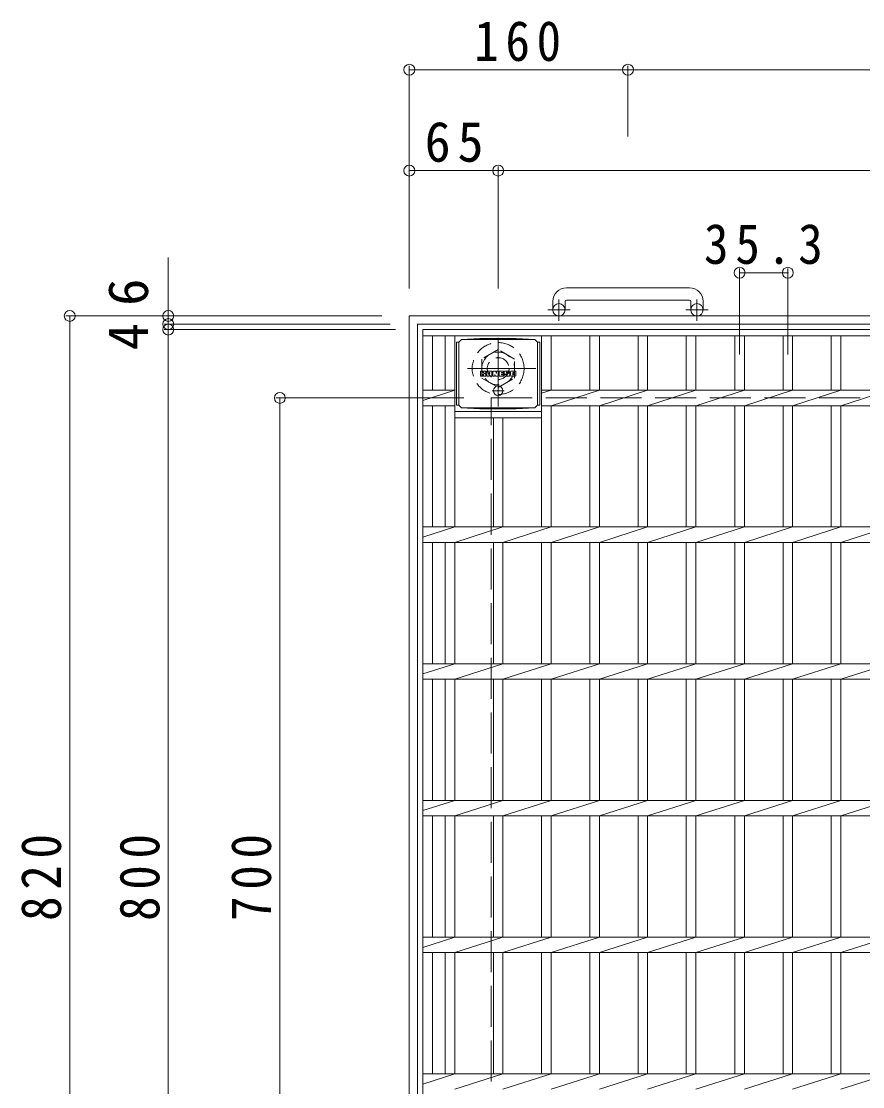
# Model space of a CAD drawing. Units: millimetres at full size, sheet at 1:10; some dimension numbers follow another scale. Extents: x -2312 to 2340, y -1941 to 1772.
# Drawn here: x -1622 to -1006, y 992 to 1772 of the extents above; entities that cross this region are included whole.
import ezdxf
from ezdxf.enums import TextEntityAlignment as Align

# ---------------------------------------------------------------- set-up
doc = ezdxf.new("R2010")
doc.units = ezdxf.units.MM
doc.header["$LTSCALE"] = 10
doc.header["$PDMODE"] = 32
doc.header["$PDSIZE"] = 8
for name, pattern in [('CHAIN1', [8, 5, -1, 1, -1]), ('DASHED1', [1.8, 1.2, -0.6]), ('DASHED3', [4, 3, -1])]:
    doc.linetypes.add(name, pattern=pattern)
for name, color, linetype, lineweight in [('C-1', 2, 'Continuous', 9), ('C-2', 3, 'Continuous', 9), ('C-4', 7, 'Continuous', 9), ('C-9', 2, 'Continuous', 9), ('C-F', 7, 'Continuous', 9)]:
    doc.layers.add(name, color=color, linetype=linetype, lineweight=lineweight)
doc.styles.add('ＭＳ ゴシック', font='')
doc.styles.get('ＭＳ ゴシック').set_extended_font_data('MS Gothic')

msp = doc.modelspace()

# ---------------------------------------------------------------- linework, layer by layer
at = {"layer": 'C-1'}
for p, q in [((-1132.58, 1576.82), (-1222.58, 1576.82)), ((-1232.58, 1566.82), (-1232.58, 1560.72)), ((-1223.58, 1566.82), (-1223.58, 1560.72)), ((-1222.58, 1567.82), (-1132.58, 1567.82)), ((-1131.58, 1566.82), (-1131.58, 1560.72)), ((-1122.58, 1566.82), (-1122.58, 1560.72)), ((-1337.58, 1556.22), (-517.58, 1556.22)), ((-1337.58, 736.22), (-1337.58, 1556.22)), ((-1331.58, 1550.22), (-523.58, 1550.22)), ((-1331.58, 742.22), (-1331.58, 1550.22))]:
    msp.add_line(p, q, dxfattribs=at)
at = {"layer": 'C-1', "linetype": 'CHAIN1'}
for p, q in [((-1228.08, 1552.61), (-1228.08, 1568.21)), ((-1127.08, 1552.61), (-1127.08, 1568.21)), ((-1219.92, 1560.72), (-1236.33, 1560.72)), ((-1118.92, 1560.72), (-1135.33, 1560.72)), ((-1272.58, 1490.08), (-1272.58, 1545.35)), ((-1244.95, 1517.72), (-1300.22, 1517.72))]:
    msp.add_line(p, q, dxfattribs=at)
at = {"layer": 'C-1', "linetype": 'DASHED3'}
for p, q in [((-1277.58, 1496.22), (-577.58, 1496.22)), ((-1277.58, 796.22), (-1277.58, 1496.22))]:
    msp.add_line(p, q, dxfattribs=at)
at = {"layer": 'C-1', "linetype": 'DASHED1'}
msp.add_lwpolyline([(-1284.58, 1524.65), (-1284.58, 1510.79), (-1272.58, 1503.86), (-1260.58, 1510.79), (-1260.58, 1524.65), (-1272.58, 1531.57)], close=True, dxfattribs=at)
at = {"layer": 'C-1'}
for centre in [(-1228.08, 1560.72), (-1127.08, 1560.72)]:
    msp.add_circle(centre, 4.5, dxfattribs=at)
at = {"layer": 'C-1', "linetype": 'DASHED1'}
for radius in [19, 12, 8]:
    msp.add_circle((-1272.58, 1517.72), radius, dxfattribs=at)
at = {"layer": 'C-1'}
for centre, radius, start, end in [((-1222.58, 1566.82), 10, 90, 180), ((-1132.58, 1566.82), 10, 0, 90), ((-1222.58, 1566.82), 1, 90, 180), ((-1132.58, 1566.82), 1, 0, 90)]:
    msp.add_arc(centre, radius, start, end, dxfattribs=at)
at = {"layer": 'C-2'}
for p, q in [((-1327.58, 746.22), (-1327.58, 1546.22)), ((-1327.58, 1546.22), (-527.58, 1546.22)), ((-1327.58, 1541.72), (-527.58, 1541.72)), ((-1320.58, 1501.87), (-1320.58, 1541.72)), ((-1311.38, 1501.87), (-1311.38, 1541.72)), ((-1304.38, 1401.87), (-1304.38, 1541.72)), ((-1240.78, 1401.87), (-1240.78, 1541.72)), ((-1233.78, 1501.87), (-1233.78, 1541.72)), ((-1205.48, 1501.87), (-1205.48, 1541.72)), ((-1198.48, 1501.87), (-1198.48, 1541.72)), ((-1170.18, 1501.87), (-1170.18, 1541.72)), ((-1163.18, 1501.87), (-1163.18, 1541.72)), ((-1134.88, 1501.87), (-1134.88, 1541.72)), ((-1127.88, 1501.87), (-1127.88, 1541.72)), ((-1099.38, 1501.87), (-1099.38, 1541.72)), ((-1092.38, 1501.87), (-1092.38, 1541.72)), ((-1064.08, 1501.87), (-1064.08, 1541.72)), ((-1057.08, 1501.87), (-1057.08, 1541.72)), ((-1028.78, 1501.87), (-1028.78, 1541.72)), ((-1021.78, 1501.87), (-1021.78, 1541.72)), ((-1327.58, 1501.87), (-1304.38, 1501.87)), ((-1327.58, 1494.38), (-1304.38, 1501.87)), ((-1240.78, 1499.63), (-1233.78, 1501.87)), ((-1240.78, 1501.87), (-633.38, 1501.87)), ((-1233.78, 1490.57), (-1198.48, 1501.87)), ((-1198.48, 1490.57), (-1163.18, 1501.87)), ((-1163.18, 1490.57), (-1127.88, 1501.87)), ((-1127.88, 1490.57), (-1092.38, 1501.87)), ((-1092.38, 1490.57), (-1057.08, 1501.87)), ((-1057.08, 1490.57), (-1021.78, 1501.87)), ((-1021.79, 1490.57), (-986.48, 1501.87)), ((-1327.58, 1490.57), (-1304.38, 1490.57)), ((-1320.58, 1401.87), (-1320.58, 1490.57)), ((-1311.38, 1401.87), (-1311.38, 1490.57)), ((-1240.78, 1490.57), (-633.38, 1490.57)), ((-1233.78, 1401.87), (-1233.78, 1490.57)), ((-1205.48, 1401.87), (-1205.48, 1490.57)), ((-1198.48, 1401.87), (-1198.48, 1490.57)), ((-1170.18, 1401.87), (-1170.18, 1490.57)), ((-1163.18, 1401.87), (-1163.18, 1490.57)), ((-1134.88, 1401.87), (-1134.88, 1490.57)), ((-1127.88, 1401.87), (-1127.88, 1490.57)), ((-1099.38, 1401.87), (-1099.38, 1490.57)), ((-1092.38, 1401.87), (-1092.38, 1490.57)), ((-1064.08, 1401.87), (-1064.08, 1490.57)), ((-1057.08, 1401.87), (-1057.08, 1490.57)), ((-1028.78, 1401.87), (-1028.78, 1490.57)), ((-1021.78, 1401.87), (-1021.78, 1490.57)), ((-1304.38, 1486.22), (-1240.78, 1486.22)), ((-1304.38, 1481.72), (-1240.78, 1481.72)), ((-1276.08, 1401.87), (-1276.08, 1481.72)), ((-1269.08, 1401.87), (-1269.08, 1481.72)), ((-1327.58, 1401.87), (-527.58, 1401.87)), ((-1327.58, 1394.38), (-1304.38, 1401.87)), ((-1304.38, 1390.57), (-1269.08, 1401.87)), ((-1269.08, 1390.57), (-1233.78, 1401.87)), ((-1233.78, 1390.57), (-1198.48, 1401.87)), ((-1198.48, 1390.57), (-1163.18, 1401.87)), ((-1163.18, 1390.57), (-1127.88, 1401.87)), ((-1127.88, 1390.57), (-1092.38, 1401.87)), ((-1092.38, 1390.57), (-1057.08, 1401.87)), ((-1057.08, 1390.57), (-1021.78, 1401.87)), ((-1021.79, 1390.57), (-986.48, 1401.87)), ((-1327.58, 1390.57), (-527.58, 1390.57)), ((-1320.58, 1301.87), (-1320.58, 1390.57)), ((-1311.38, 1301.87), (-1311.38, 1390.57)), ((-1304.38, 1301.87), (-1304.38, 1390.57)), ((-1276.08, 1301.87), (-1276.08, 1390.57)), ((-1269.08, 1301.87), (-1269.08, 1390.57)), ((-1240.78, 1301.87), (-1240.78, 1390.57)), ((-1233.78, 1301.87), (-1233.78, 1390.57)), ((-1205.48, 1301.87), (-1205.48, 1390.57)), ((-1198.48, 1301.87), (-1198.48, 1390.57)), ((-1170.18, 1301.87), (-1170.18, 1390.57)), ((-1163.18, 1301.87), (-1163.18, 1390.57)), ((-1134.88, 1301.87), (-1134.88, 1390.57)), ((-1127.88, 1301.87), (-1127.88, 1390.57)), ((-1099.38, 1301.87), (-1099.38, 1390.57)), ((-1092.38, 1301.87), (-1092.38, 1390.57)), ((-1064.08, 1301.87), (-1064.08, 1390.57)), ((-1057.08, 1301.87), (-1057.08, 1390.57)), ((-1028.78, 1301.87), (-1028.78, 1390.57)), ((-1021.78, 1301.87), (-1021.78, 1390.57)), ((-1327.58, 1301.87), (-527.58, 1301.87)), ((-1327.58, 1294.38), (-1304.38, 1301.87)), ((-1304.38, 1290.57), (-1269.08, 1301.87)), ((-1269.08, 1290.57), (-1233.78, 1301.87)), ((-1233.78, 1290.57), (-1198.48, 1301.87)), ((-1198.48, 1290.57), (-1163.18, 1301.87)), ((-1163.18, 1290.57), (-1127.88, 1301.87)), ((-1127.88, 1290.57), (-1092.38, 1301.87)), ((-1092.38, 1290.57), (-1057.08, 1301.87)), ((-1057.08, 1290.57), (-1021.78, 1301.87)), ((-1021.79, 1290.57), (-986.48, 1301.87)), ((-1327.58, 1290.57), (-527.58, 1290.57)), ((-1320.58, 1201.87), (-1320.58, 1290.57)), ((-1311.38, 1201.87), (-1311.38, 1290.57)), ((-1304.38, 1201.87), (-1304.38, 1290.57)), ((-1276.08, 1201.87), (-1276.08, 1290.57)), ((-1269.08, 1201.87), (-1269.08, 1290.57)), ((-1240.78, 1201.87), (-1240.78, 1290.57)), ((-1233.78, 1201.87), (-1233.78, 1290.57)), ((-1205.48, 1201.87), (-1205.48, 1290.57)), ((-1198.48, 1201.87), (-1198.48, 1290.57)), ((-1170.18, 1201.87), (-1170.18, 1290.57)), ((-1163.18, 1201.87), (-1163.18, 1290.57)), ((-1134.88, 1201.87), (-1134.88, 1290.57)), ((-1127.88, 1201.87), (-1127.88, 1290.57)), ((-1099.38, 1201.87), (-1099.38, 1290.57)), ((-1092.38, 1201.87), (-1092.38, 1290.57)), ((-1064.08, 1201.87), (-1064.08, 1290.57)), ((-1057.08, 1201.87), (-1057.08, 1290.57)), ((-1028.78, 1201.87), (-1028.78, 1290.57)), ((-1021.78, 1201.87), (-1021.78, 1290.57)), ((-1327.58, 1201.87), (-527.58, 1201.87)), ((-1327.58, 1194.38), (-1304.38, 1201.87)), ((-1304.38, 1190.57), (-1269.08, 1201.87)), ((-1269.08, 1190.57), (-1233.78, 1201.87)), ((-1233.78, 1190.57), (-1198.48, 1201.87)), ((-1198.48, 1190.57), (-1163.18, 1201.87)), ((-1163.18, 1190.57), (-1127.88, 1201.87)), ((-1127.88, 1190.57), (-1092.38, 1201.87)), ((-1092.38, 1190.57), (-1057.08, 1201.87)), ((-1057.08, 1190.57), (-1021.78, 1201.87)), ((-1021.79, 1190.57), (-986.48, 1201.87)), ((-1327.58, 1190.57), (-527.58, 1190.57)), ((-1320.58, 1101.87), (-1320.58, 1190.57)), ((-1311.38, 1101.87), (-1311.38, 1190.57)), ((-1304.38, 1101.87), (-1304.38, 1190.57)), ((-1276.08, 1101.87), (-1276.08, 1190.57)), ((-1269.08, 1101.87), (-1269.08, 1190.57)), ((-1240.78, 1101.87), (-1240.78, 1190.57)), ((-1233.78, 1101.87), (-1233.78, 1190.57)), ((-1205.48, 1101.87), (-1205.48, 1190.57)), ((-1198.48, 1101.87), (-1198.48, 1190.57)), ((-1170.18, 1101.87), (-1170.18, 1190.57)), ((-1163.18, 1101.87), (-1163.18, 1190.57)), ((-1134.88, 1101.87), (-1134.88, 1190.57)), ((-1127.88, 1101.87), (-1127.88, 1190.57)), ((-1099.38, 1101.87), (-1099.38, 1190.57)), ((-1092.38, 1101.87), (-1092.38, 1190.57)), ((-1064.08, 1101.87), (-1064.08, 1190.57)), ((-1057.08, 1101.87), (-1057.08, 1190.57)), ((-1028.78, 1101.87), (-1028.78, 1190.57)), ((-1021.78, 1101.87), (-1021.78, 1190.57)), ((-1327.58, 1101.87), (-527.58, 1101.87)), ((-1327.58, 1094.38), (-1304.38, 1101.87)), ((-1304.38, 1090.57), (-1269.08, 1101.87)), ((-1269.08, 1090.57), (-1233.78, 1101.87)), ((-1233.78, 1090.57), (-1198.48, 1101.87)), ((-1198.48, 1090.57), (-1163.18, 1101.87)), ((-1163.18, 1090.57), (-1127.88, 1101.87)), ((-1127.88, 1090.57), (-1092.38, 1101.87)), ((-1092.38, 1090.57), (-1057.08, 1101.87)), ((-1057.08, 1090.57), (-1021.78, 1101.87)), ((-1021.79, 1090.57), (-986.48, 1101.87)), ((-1327.58, 1090.57), (-527.58, 1090.57)), ((-1320.58, 1001.87), (-1320.58, 1090.57)), ((-1311.38, 1001.87), (-1311.38, 1090.57)), ((-1304.38, 1001.87), (-1304.38, 1090.57)), ((-1276.08, 1001.87), (-1276.08, 1090.57)), ((-1269.08, 1001.87), (-1269.08, 1090.57)), ((-1240.78, 1001.87), (-1240.78, 1090.57)), ((-1233.78, 1001.87), (-1233.78, 1090.57)), ((-1205.48, 1001.87), (-1205.48, 1090.57)), ((-1198.48, 1001.87), (-1198.48, 1090.57)), ((-1170.18, 1001.87), (-1170.18, 1090.57)), ((-1163.18, 1001.87), (-1163.18, 1090.57)), ((-1134.88, 1001.87), (-1134.88, 1090.57)), ((-1127.88, 1001.87), (-1127.88, 1090.57)), ((-1099.38, 1001.87), (-1099.38, 1090.57)), ((-1092.38, 1001.87), (-1092.38, 1090.57)), ((-1064.08, 1001.87), (-1064.08, 1090.57)), ((-1057.08, 1001.87), (-1057.08, 1090.57)), ((-1028.78, 1001.87), (-1028.78, 1090.57)), ((-1021.78, 1001.87), (-1021.78, 1090.57)), ((-1327.58, 1001.87), (-527.58, 1001.87)), ((-1327.58, 994.38), (-1304.38, 1001.87)), ((-1304.38, 990.57), (-1269.08, 1001.87)), ((-1269.08, 990.57), (-1233.78, 1001.87)), ((-1233.78, 990.57), (-1198.48, 1001.87)), ((-1198.48, 990.57), (-1163.18, 1001.87)), ((-1163.18, 990.57), (-1127.88, 1001.87)), ((-1127.88, 990.57), (-1092.38, 1001.87)), ((-1092.38, 990.57), (-1057.08, 1001.87)), ((-1057.08, 990.57), (-1021.78, 1001.87)), ((-1021.79, 990.57), (-986.48, 1001.87))]:
    msp.add_line(p, q, dxfattribs=at)
at = {"layer": 'C-4'}
for p, q in [((-1337.58, 1739.24), (-1337.58, 1576.22)), ((-1177.58, 1739.24), (-1177.58, 1687.53)), ((-1337.58, 1736.24), (-1177.58, 1736.24)), ((-1177.58, 1736.24), (-677.58, 1736.24)), ((-1337.58, 1662.52), (-1272.58, 1662.52)), ((-1272.58, 1665.52), (-1272.58, 1576.22)), ((-1272.58, 1662.52), (-601.58, 1662.52)), ((-1514.02, 1550.22), (-1514.02, 1598.88)), ((-1095.88, 1590.81), (-1095.88, 1527.99)), ((-1060.58, 1590.81), (-1060.58, 1527.99)), ((-1095.88, 1587.81), (-1060.58, 1587.81)), ((-1589.04, 1556.22), (-1357.58, 1556.22)), ((-1586.04, 1556.22), (-1586.04, 736.22)), ((-1517.02, 1550.22), (-1351.58, 1550.22)), ((-1517.02, 1546.22), (-1347.58, 1546.22)), ((-1514.02, 1546.22), (-1514.02, 1550.22)), ((-1514.02, 746.22), (-1514.02, 1546.22)), ((-1435.35, 1496.22), (-1297.58, 1496.22)), ((-1432.35, 1496.22), (-1432.35, 796.22))]:
    msp.add_line(p, q, dxfattribs=at)
for p in [(-1337.58, 1736.24), (-1177.58, 1736.24), (-1337.58, 1662.52), (-1272.58, 1662.52), (-1095.88, 1587.81), (-1060.58, 1587.81), (-1586.04, 1556.22), (-1514.02, 1556.22), (-1514.02, 1550.22), (-1514.02, 1546.22), (-1432.35, 1496.22)]:
    msp.add_point(p, dxfattribs=at)
at = {"layer": 'C-9'}
for p, q in [((-1301.33, 1536.95), (-1303.14, 1536.95)), ((-1303.14, 1536.95), (-1303.14, 1491.03)), ((-1301.33, 1536.99), (-1299.33, 1538.99)), ((-1301.33, 1490.99), (-1301.33, 1536.99)), ((-1299.33, 1538.99), (-1285.87, 1539.67)), ((-1299.33, 1538.99), (-1245.83, 1538.99)), ((-1259.3, 1539.67), (-1285.87, 1539.67)), ((-1245.83, 1538.99), (-1259.3, 1539.67)), ((-1243.83, 1536.99), (-1245.83, 1538.99)), ((-1243.83, 1490.99), (-1243.83, 1536.99)), ((-1243.83, 1536.95), (-1242.03, 1536.95)), ((-1242.03, 1536.95), (-1242.03, 1491.03)), ((-1301.33, 1491.03), (-1303.14, 1491.03)), ((-1301.33, 1490.99), (-1299.33, 1488.99)), ((-1299.33, 1488.99), (-1285.87, 1488.31)), ((-1299.33, 1488.99), (-1245.83, 1488.99)), ((-1259.3, 1488.31), (-1285.87, 1488.31)), ((-1245.83, 1488.99), (-1259.3, 1488.31)), ((-1243.83, 1490.99), (-1245.83, 1488.99)), ((-1243.83, 1491.03), (-1242.03, 1491.03))]:
    msp.add_line(p, q, dxfattribs=at)
at = {"layer": 'C-9', "linetype": 'CHAIN1'}
for p, q in [((-1272.58, 1505.18), (-1272.58, 1497.8)), ((-1268.23, 1501.49), (-1276.94, 1501.49))]:
    msp.add_line(p, q, dxfattribs=at)
at = {"layer": 'C-9'}
msp.add_circle((-1272.58, 1501.49), 3.5, dxfattribs=at)
at = {"layer": 'C-F'}
for p, q in [((-1285.59, 1512.39), (-1285.59, 1515.74)), ((-1283.91, 1515.9), (-1285.44, 1515.9)), ((-1285.44, 1512.23), (-1283.91, 1512.23)), ((-1283.76, 1515.74), (-1283.76, 1514.82)), ((-1283.76, 1512.39), (-1283.76, 1513.47)), ((-1283.26, 1512.39), (-1283.26, 1513.47)), ((-1283.25, 1515.74), (-1283.25, 1514.82)), ((-1281.75, 1515.9), (-1283.1, 1515.9)), ((-1283.1, 1512.23), (-1281.75, 1512.23)), ((-1281.59, 1515.74), (-1281.59, 1514.96)), ((-1281.59, 1512.39), (-1281.59, 1513.32)), ((-1280.93, 1512.39), (-1280.93, 1515.38)), ((-1279.42, 1512.23), (-1280.77, 1512.23)), ((-1277.61, 1515.9), (-1280.4, 1515.9)), ((-1279.26, 1514.11), (-1279.26, 1514.65)), ((-1279.26, 1512.39), (-1279.26, 1512.81)), ((-1278.8, 1514.05), (-1279.21, 1514.05)), ((-1278.75, 1514.11), (-1278.75, 1514.65)), ((-1278.75, 1512.39), (-1278.75, 1512.81)), ((-1278.59, 1512.23), (-1277.24, 1512.23)), ((-1277.09, 1512.39), (-1277.09, 1515.38)), ((-1276.41, 1515.74), (-1276.41, 1512.39)), ((-1276.26, 1515.9), (-1274.55, 1515.9)), ((-1275.25, 1512.23), (-1276.26, 1512.23)), ((-1275.1, 1512.39), (-1275.1, 1513.3)), ((-1274.61, 1512.35), (-1274.9, 1513.33)), ((-1272.59, 1512.23), (-1274.46, 1512.23)), ((-1274.4, 1515.79), (-1273.92, 1514.3)), ((-1273.76, 1515.74), (-1273.76, 1514.32)), ((-1273.61, 1515.9), (-1272.59, 1515.9)), ((-1272.43, 1515.74), (-1272.43, 1512.39)), ((-1271.92, 1512.39), (-1271.92, 1515.74)), ((-1271.76, 1515.9), (-1268.74, 1515.9)), ((-1271.76, 1512.23), (-1268.75, 1512.23)), ((-1268.74, 1514.91), (-1269.86, 1514.91)), ((-1268.74, 1514.47), (-1269.86, 1514.47)), ((-1268.74, 1513.66), (-1269.86, 1513.66)), ((-1268.75, 1513.24), (-1269.86, 1513.24)), ((-1268.6, 1512.39), (-1268.6, 1513.08)), ((-1268.58, 1515.07), (-1268.58, 1515.74)), ((-1268.58, 1513.82), (-1268.58, 1514.31)), ((-1268.08, 1513.24), (-1268.08, 1512.76)), ((-1267.92, 1513.4), (-1266.57, 1513.4)), ((-1264.6, 1515.9), (-1267.65, 1515.9)), ((-1266.07, 1513.73), (-1267.65, 1513.73)), ((-1264.5, 1512.23), (-1267.56, 1512.23)), ((-1266.42, 1514.56), (-1266.42, 1514.97)), ((-1266.41, 1513.24), (-1266.41, 1513.13)), ((-1266.26, 1514.4), (-1264.5, 1514.4)), ((-1265.91, 1513.57), (-1265.91, 1513.13)), ((-1265.9, 1514.88), (-1265.9, 1514.97)), ((-1265.75, 1514.72), (-1264.08, 1514.72)), ((-1264.08, 1515.38), (-1264.08, 1514.72)), ((-1263.57, 1512.76), (-1263.57, 1515.38)), ((-1260.1, 1515.9), (-1263.04, 1515.9)), ((-1260.1, 1512.23), (-1263.04, 1512.23)), ((-1261.89, 1513.55), (-1261.89, 1514.58)), ((-1261.25, 1513.55), (-1261.25, 1514.58)), ((-1259.57, 1515.38), (-1259.57, 1512.76))]:
    msp.add_line(p, q, dxfattribs=at)
for centre, radius, start, end in [((-1285.44, 1515.74), 0.157, 90, 180), ((-1285.44, 1512.39), 0.157, 180, 270), ((-1283.91, 1515.74), 0.157, 0, 90), ((-1283.91, 1512.39), 0.157, 270, 0), ((-1283.51, 1513.47), 0.249, 0, 180), ((-1283.5, 1514.82), 0.251, 180, 0), ((-1283.1, 1515.74), 0.157, 90, 180), ((-1283.1, 1512.39), 0.157, 180, 270), ((-1282.67, 1514.15), 0.088, 97.33171, 266.57183), ((-1282.97, 1516.48), 2.27, 277.33171, 299.42073), ((-1282.77, 1512.42), 1.64, 53.71985, 86.57183), ((-1282.11, 1514.96), 0.524, 299.42073, 0), ((-1282.11, 1513.32), 0.524, 0, 53.71985), ((-1281.75, 1515.74), 0.157, 0, 90), ((-1281.75, 1512.39), 0.157, 270, 0), ((-1280.77, 1512.39), 0.157, 180, 270), ((-1280.4, 1515.38), 0.524, 90, 180), ((-1279.42, 1512.39), 0.157, 270, 0), ((-1279.01, 1514.65), 0.255, 0, 180), ((-1279.01, 1512.81), 0.255, 0, 180), ((-1279.21, 1514.11), 0.052, 180, 270), ((-1278.8, 1514.11), 0.052, 270, 0), ((-1278.59, 1512.39), 0.157, 180, 270), ((-1277.61, 1515.38), 0.524, 0, 90), ((-1277.24, 1512.39), 0.157, 270, 0), ((-1276.26, 1515.74), 0.157, 90, 180), ((-1276.26, 1512.39), 0.157, 180, 270), ((-1275.25, 1512.39), 0.157, 270, 0), ((-1275, 1513.3), 0.101, 16.48875, 180), ((-1274.46, 1512.39), 0.157, 196.48875, 270), ((-1274.55, 1515.74), 0.157, 17.75635, 90), ((-1273.85, 1514.32), 0.083, 197.75635, 0), ((-1273.61, 1515.74), 0.157, 90, 180), ((-1272.59, 1515.74), 0.157, 0, 90), ((-1272.59, 1512.39), 0.157, 270, 0), ((-1271.76, 1515.74), 0.157, 90, 180), ((-1271.76, 1512.39), 0.157, 180, 270), ((-1269.86, 1514.69), 0.22, 90, 270), ((-1269.86, 1513.45), 0.214, 90, 270), ((-1268.75, 1513.08), 0.157, 0, 90), ((-1268.75, 1512.39), 0.157, 270, 0), ((-1268.74, 1515.74), 0.157, 0, 90), ((-1268.74, 1515.07), 0.157, 270, 0), ((-1268.74, 1514.31), 0.157, 0, 90), ((-1268.74, 1513.82), 0.157, 270, 0), ((-1265.7, 1514.82), 2.38, 157.10112, 202.89888), ((-1267.92, 1513.24), 0.157, 90, 180), ((-1267.56, 1512.76), 0.524, 180, 270), ((-1267.65, 1515.64), 0.262, 90, 157.10112), ((-1267.65, 1513.99), 0.262, 202.89888, 270), ((-1266.57, 1513.24), 0.157, 0, 90), ((-1266.16, 1514.97), 0.259, 0, 180), ((-1266.26, 1514.56), 0.157, 180, 270), ((-1266.16, 1513.13), 0.25, 180, 0), ((-1266.07, 1513.57), 0.157, 0, 90), ((-1265.75, 1514.88), 0.157, 180, 270), ((-1264.6, 1515.38), 0.524, 0, 90), ((-1264.5, 1514.14), 0.262, 22.90802, 90), ((-1264.5, 1512.49), 0.262, 270, 337.09198), ((-1266.45, 1513.32), 2.37, 337.09198, 22.90802), ((-1263.04, 1515.38), 0.524, 90, 180), ((-1263.04, 1512.76), 0.524, 180, 270), ((-1261.57, 1514.58), 0.321, 0, 180), ((-1261.57, 1513.55), 0.321, 180, 0), ((-1260.1, 1515.38), 0.524, 0, 90), ((-1260.1, 1512.76), 0.524, 270, 0)]:
    msp.add_arc(centre, radius, start, end, dxfattribs=at)

# ---------------------------------------------------------------- texts
at = {"layer": 'C-4', "color": 2, "style": 'ＭＳ ゴシック'}
for s, p in [('6', (-1520.02, 1563.54)), ('4', (-1520.02, 1531.15))]:
    msp.add_text(s, height=29.33, rotation=90, dxfattribs=at).set_placement(p, align=Align.BOTTOM_LEFT)
at = {"layer": 'C-4', "color": 2, "char_height": 29.33, "attachment_point": 7, "style": 'ＭＳ ゴシック'}
for s, insert in [('\\T1.27;\\W0.9;160', (-1290.08, 1742.24)), ('\\T1.27;\\W0.95;65', (-1326.33, 1668.52)), ('\\T1.28;\\W0.9;35.3', (-1121.98, 1593.81))]:
    msp.add_mtext(s, dxfattribs=dict(at, insert=insert))
at = {"layer": 'C-4', "color": 2, "char_height": 29.33, "attachment_point": 7, "rotation": 90, "style": 'ＭＳ ゴシック'}
for s, insert in [('\\T1.27;\\W0.9;820', (-1592.04, 1113.72)), ('\\T1.27;\\W0.9;800', (-1520.02, 1113.72)), ('\\T1.27;\\W0.9;700', (-1438.35, 1113.72))]:
    msp.add_mtext(s, dxfattribs=dict(at, insert=insert))

doc.saveas('drawing.dxf')
